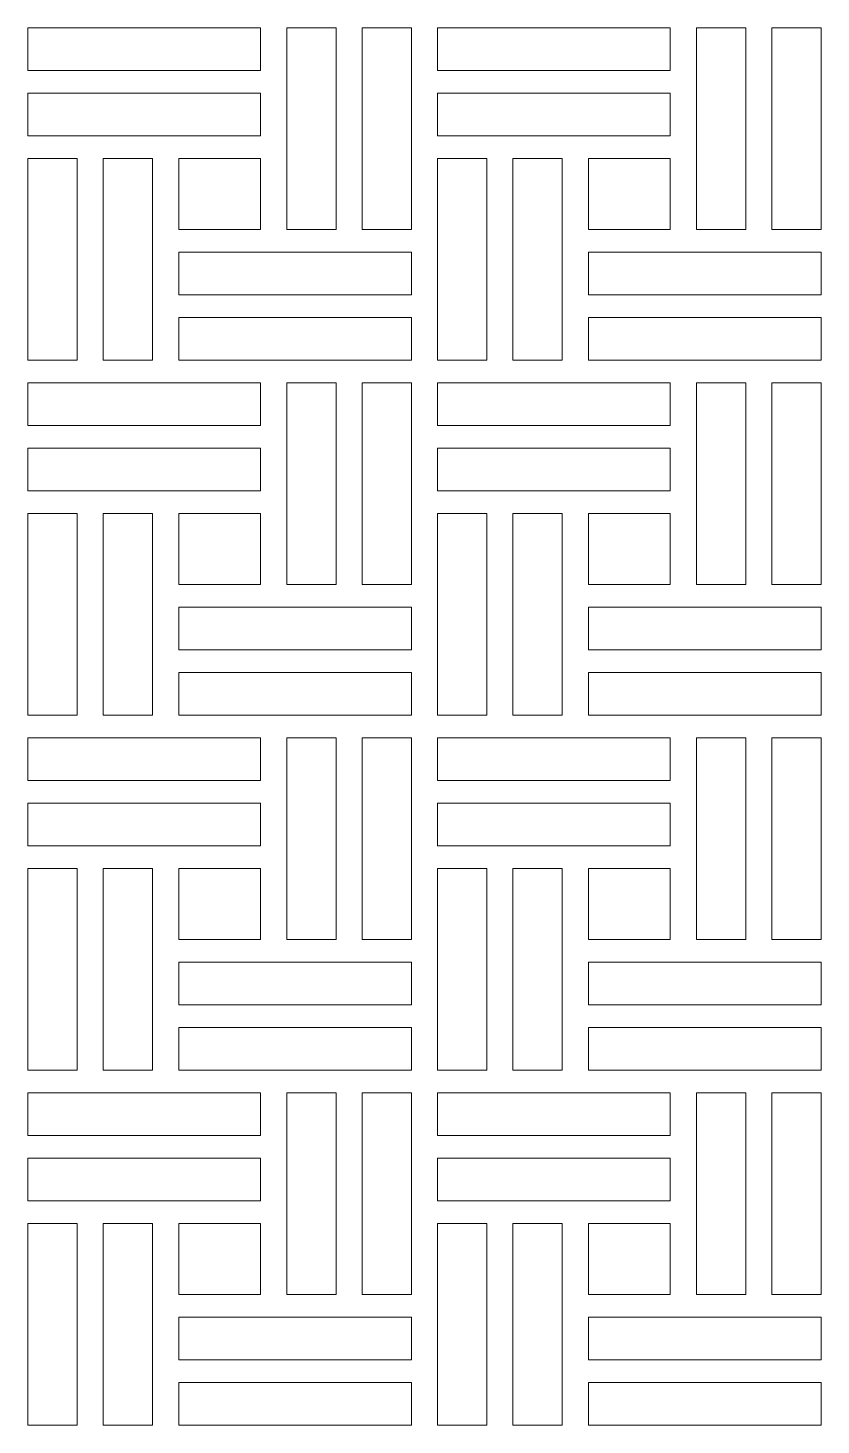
# Model space of a CAD drawing. Header units: millimetres. Extents: x -1200 to 1200, y -590 to 590.
# Drawn here: x -1200 to -530, y -590 to 590 of the extents above; entities that cross this region are included whole.
import ezdxf

# ---------------------------------------------------------------- set-up
doc = ezdxf.new("R2010")
doc.units = ezdxf.units.MM
doc.header["$MEASUREMENT"] = 0
doc.layers.add('Layer 1', color=7, linetype='Continuous')

msp = doc.modelspace()

# ---------------------------------------------------------------- linework, layer by layer
at = {"layer": 'Layer 1', "color": 250, "lineweight": 20}
for points, knots in [([(-1200.05, 553.9891), (-1200.05, 553.9891), (-1003.5163, 553.9891), (-1003.5163, 553.9891), (-1003.5163, 553.9891), (-1003.5163, 589.9734), (-1003.5163, 589.9734), (-1003.5163, 589.9734), (-1200.05, 589.9734), (-1200.05, 589.9734), (-1200.05, 589.9734), (-1200.05, 553.9891), (-1200.05, 553.9891)], [0, 0, 0, 0, 0.25, 0.25, 0.25, 0.5, 0.5, 0.5, 0.75, 0.75, 0.75, 1, 1, 1, 1]), ([(-939.8423, 419.6945), (-939.8423, 419.6945), (-939.8423, 589.9734), (-939.8423, 589.9734), (-939.8423, 589.9734), (-981.3772, 589.9734), (-981.3772, 589.9734), (-981.3772, 589.9734), (-981.3772, 419.6945), (-981.3772, 419.6945), (-981.3772, 419.6945), (-939.8423, 419.6945), (-939.8423, 419.6945)], [0, 0, 0, 0, 0.25, 0.25, 0.25, 0.5, 0.5, 0.5, 0.75, 0.75, 0.75, 1, 1, 1, 1]), ([(-917.7036, 589.9734), (-917.7036, 589.9734), (-917.7036, 419.6945), (-917.7036, 419.6945), (-917.7036, 419.6945), (-876.1704, 419.6945), (-876.1704, 419.6945), (-876.1704, 419.6945), (-876.1704, 589.9734), (-876.1704, 589.9734), (-876.1704, 589.9734), (-917.7036, 589.9734), (-917.7036, 589.9734)], [0, 0, 0, 0, 0.25, 0.25, 0.25, 0.5, 0.5, 0.5, 0.75, 0.75, 0.75, 1, 1, 1, 1]), ([(-854.0301, 553.9891), (-854.0301, 553.9891), (-657.496, 553.9891), (-657.496, 553.9891), (-657.496, 553.9891), (-657.496, 589.9734), (-657.496, 589.9734), (-657.496, 589.9734), (-854.0301, 589.9734), (-854.0301, 589.9734), (-854.0301, 589.9734), (-854.0301, 553.9891), (-854.0301, 553.9891)], [0, 0, 0, 0, 0.25, 0.25, 0.25, 0.5, 0.5, 0.5, 0.75, 0.75, 0.75, 1, 1, 1, 1]), ([(-593.824, 419.6945), (-593.824, 419.6945), (-593.824, 589.9734), (-593.824, 589.9734), (-593.824, 589.9734), (-635.3557, 589.9734), (-635.3557, 589.9734), (-635.3557, 589.9734), (-635.3557, 419.6945), (-635.3557, 419.6945), (-635.3557, 419.6945), (-593.824, 419.6945), (-593.824, 419.6945)], [0, 0, 0, 0, 0.25, 0.25, 0.25, 0.5, 0.5, 0.5, 0.75, 0.75, 0.75, 1, 1, 1, 1]), ([(-571.6837, 589.9734), (-571.6837, 589.9734), (-571.6837, 419.6945), (-571.6837, 419.6945), (-571.6837, 419.6945), (-530.1492, 419.6945), (-530.1492, 419.6945), (-530.1492, 419.6945), (-530.1492, 589.9734), (-530.1492, 589.9734), (-530.1492, 589.9734), (-571.6837, 589.9734), (-571.6837, 589.9734)], [0, 0, 0, 0, 0.25, 0.25, 0.25, 0.5, 0.5, 0.5, 0.75, 0.75, 0.75, 1, 1, 1, 1]), ([(-1200.05, 498.8232), (-1200.05, 498.8232), (-1158.5175, 498.8232), (-1158.5175, 498.8232), (-1158.5175, 498.8232), (-1136.3772, 498.8232), (-1136.3772, 498.8232), (-1136.3772, 498.8232), (-1094.8427, 498.8232), (-1094.8427, 498.8232), (-1094.8427, 498.8232), (-1072.7045, 498.8232), (-1072.7045, 498.8232), (-1072.7045, 498.8232), (-1003.5163, 498.8232), (-1003.5163, 498.8232), (-1003.5163, 498.8232), (-1003.5163, 534.8062), (-1003.5163, 534.8062), (-1003.5163, 534.8062), (-1200.05, 534.8062), (-1200.05, 534.8062), (-1200.05, 534.8062), (-1200.05, 498.8232), (-1200.05, 498.8232)], [0, 0, 0, 0, 0.125, 0.125, 0.125, 0.25, 0.25, 0.25, 0.375, 0.375, 0.375, 0.5, 0.5, 0.5, 0.625, 0.625, 0.625, 0.75, 0.75, 0.75, 0.875, 0.875, 0.875, 1, 1, 1, 1]), ([(-854.0301, 498.8232), (-854.0301, 498.8232), (-812.4979, 498.8232), (-812.4979, 498.8232), (-812.4979, 498.8232), (-790.3576, 498.8232), (-790.3576, 498.8232), (-790.3576, 498.8232), (-748.824, 498.8232), (-748.824, 498.8232), (-748.824, 498.8232), (-726.6849, 498.8232), (-726.6849, 498.8232), (-726.6849, 498.8232), (-657.496, 498.8232), (-657.496, 498.8232), (-657.496, 498.8232), (-657.496, 534.8062), (-657.496, 534.8062), (-657.496, 534.8062), (-854.0301, 534.8062), (-854.0301, 534.8062), (-854.0301, 534.8062), (-854.0301, 498.8232), (-854.0301, 498.8232)], [0, 0, 0, 0, 0.125, 0.125, 0.125, 0.25, 0.25, 0.25, 0.375, 0.375, 0.375, 0.5, 0.5, 0.5, 0.625, 0.625, 0.625, 0.75, 0.75, 0.75, 0.875, 0.875, 0.875, 1, 1, 1, 1]), ([(-1158.5175, 309.3599), (-1158.5175, 309.3599), (-1158.5175, 479.6402), (-1158.5175, 479.6402), (-1158.5175, 479.6402), (-1200.05, 479.6402), (-1200.05, 479.6402), (-1200.05, 479.6402), (-1200.05, 309.3599), (-1200.05, 309.3599), (-1200.05, 309.3599), (-1158.5175, 309.3599), (-1158.5175, 309.3599)], [0, 0, 0, 0, 0.25, 0.25, 0.25, 0.5, 0.5, 0.5, 0.75, 0.75, 0.75, 1, 1, 1, 1]), ([(-1094.8427, 309.3599), (-1094.8427, 309.3599), (-1094.8427, 479.6402), (-1094.8427, 479.6402), (-1094.8427, 479.6402), (-1136.3772, 479.6402), (-1136.3772, 479.6402), (-1136.3772, 479.6402), (-1136.3772, 309.3599), (-1136.3772, 309.3599), (-1136.3772, 309.3599), (-1094.8427, 309.3599), (-1094.8427, 309.3599)], [0, 0, 0, 0, 0.25, 0.25, 0.25, 0.5, 0.5, 0.5, 0.75, 0.75, 0.75, 1, 1, 1, 1]), ([(-1072.7045, 479.6402), (-1072.7045, 479.6402), (-1072.7045, 419.6945), (-1072.7045, 419.6945), (-1072.7045, 419.6945), (-1003.5163, 419.6945), (-1003.5163, 419.6945), (-1003.5163, 419.6945), (-1003.5163, 479.6402), (-1003.5163, 479.6402), (-1003.5163, 479.6402), (-1072.7045, 479.6402), (-1072.7045, 479.6402)], [0, 0, 0, 0, 0.25, 0.25, 0.25, 0.5, 0.5, 0.5, 0.75, 0.75, 0.75, 1, 1, 1, 1]), ([(-812.4979, 309.3599), (-812.4979, 309.3599), (-812.4979, 479.6402), (-812.4979, 479.6402), (-812.4979, 479.6402), (-854.0301, 479.6402), (-854.0301, 479.6402), (-854.0301, 479.6402), (-854.0301, 309.3599), (-854.0301, 309.3599), (-854.0301, 309.3599), (-812.4979, 309.3599), (-812.4979, 309.3599)], [0, 0, 0, 0, 0.25, 0.25, 0.25, 0.5, 0.5, 0.5, 0.75, 0.75, 0.75, 1, 1, 1, 1]), ([(-748.824, 309.3599), (-748.824, 309.3599), (-748.824, 479.6402), (-748.824, 479.6402), (-748.824, 479.6402), (-790.3576, 479.6402), (-790.3576, 479.6402), (-790.3576, 479.6402), (-790.3576, 309.3599), (-790.3576, 309.3599), (-790.3576, 309.3599), (-748.824, 309.3599), (-748.824, 309.3599)], [0, 0, 0, 0, 0.25, 0.25, 0.25, 0.5, 0.5, 0.5, 0.75, 0.75, 0.75, 1, 1, 1, 1]), ([(-726.6849, 479.6402), (-726.6849, 479.6402), (-726.6849, 419.6945), (-726.6849, 419.6945), (-726.6849, 419.6945), (-657.496, 419.6945), (-657.496, 419.6945), (-657.496, 419.6945), (-657.496, 479.6402), (-657.496, 479.6402), (-657.496, 479.6402), (-726.6849, 479.6402), (-726.6849, 479.6402)], [0, 0, 0, 0, 0.25, 0.25, 0.25, 0.5, 0.5, 0.5, 0.75, 0.75, 0.75, 1, 1, 1, 1]), ([(-876.1704, 400.5131), (-876.1704, 400.5131), (-1072.7045, 400.5131), (-1072.7045, 400.5131), (-1072.7045, 400.5131), (-1072.7045, 364.5272), (-1072.7045, 364.5272), (-1072.7045, 364.5272), (-876.1704, 364.5272), (-876.1704, 364.5272), (-876.1704, 364.5272), (-876.1704, 400.5131), (-876.1704, 400.5131)], [0, 0, 0, 0, 0.25, 0.25, 0.25, 0.5, 0.5, 0.5, 0.75, 0.75, 0.75, 1, 1, 1, 1]), ([(-530.1492, 400.5131), (-530.1492, 400.5131), (-726.6849, 400.5131), (-726.6849, 400.5131), (-726.6849, 400.5131), (-726.6849, 364.5272), (-726.6849, 364.5272), (-726.6849, 364.5272), (-530.1492, 364.5272), (-530.1492, 364.5272), (-530.1492, 364.5272), (-530.1492, 400.5131), (-530.1492, 400.5131)], [0, 0, 0, 0, 0.25, 0.25, 0.25, 0.5, 0.5, 0.5, 0.75, 0.75, 0.75, 1, 1, 1, 1]), ([(-876.1704, 345.3452), (-876.1704, 345.3452), (-1072.7045, 345.3452), (-1072.7045, 345.3452), (-1072.7045, 345.3452), (-1072.7045, 309.3599), (-1072.7045, 309.3599), (-1072.7045, 309.3599), (-876.1704, 309.3599), (-876.1704, 309.3599), (-876.1704, 309.3599), (-876.1704, 345.3452), (-876.1704, 345.3452)], [0, 0, 0, 0, 0.25, 0.25, 0.25, 0.5, 0.5, 0.5, 0.75, 0.75, 0.75, 1, 1, 1, 1]), ([(-530.1492, 345.3452), (-530.1492, 345.3452), (-726.6849, 345.3452), (-726.6849, 345.3452), (-726.6849, 345.3452), (-726.6849, 309.3599), (-726.6849, 309.3599), (-726.6849, 309.3599), (-530.1492, 309.3599), (-530.1492, 309.3599), (-530.1492, 309.3599), (-530.1492, 345.3452), (-530.1492, 345.3452)], [0, 0, 0, 0, 0.25, 0.25, 0.25, 0.5, 0.5, 0.5, 0.75, 0.75, 0.75, 1, 1, 1, 1]), ([(-1200.05, 254.1937), (-1200.05, 254.1937), (-1003.5163, 254.1937), (-1003.5163, 254.1937), (-1003.5163, 254.1937), (-1003.5163, 290.1784), (-1003.5163, 290.1784), (-1003.5163, 290.1784), (-1072.7045, 290.1784), (-1072.7045, 290.1784), (-1072.7045, 290.1784), (-1200.05, 290.1784), (-1200.05, 290.1784), (-1200.05, 290.1784), (-1200.05, 254.1937), (-1200.05, 254.1937)], [0, 0, 0, 0, 0.2, 0.2, 0.2, 0.4, 0.4, 0.4, 0.6, 0.6, 0.6, 0.8, 0.8, 0.8, 1, 1, 1, 1]), ([(-939.8423, 119.8987), (-939.8423, 119.8987), (-939.8423, 290.1784), (-939.8423, 290.1784), (-939.8423, 290.1784), (-981.3772, 290.1784), (-981.3772, 290.1784), (-981.3772, 290.1784), (-981.3772, 119.8987), (-981.3772, 119.8987), (-981.3772, 119.8987), (-939.8423, 119.8987), (-939.8423, 119.8987)], [0, 0, 0, 0, 0.25, 0.25, 0.25, 0.5, 0.5, 0.5, 0.75, 0.75, 0.75, 1, 1, 1, 1]), ([(-917.7036, 290.1784), (-917.7036, 290.1784), (-917.7036, 119.8987), (-917.7036, 119.8987), (-917.7036, 119.8987), (-876.1704, 119.8987), (-876.1704, 119.8987), (-876.1704, 119.8987), (-876.1704, 290.1784), (-876.1704, 290.1784), (-876.1704, 290.1784), (-917.7036, 290.1784), (-917.7036, 290.1784)], [0, 0, 0, 0, 0.25, 0.25, 0.25, 0.5, 0.5, 0.5, 0.75, 0.75, 0.75, 1, 1, 1, 1]), ([(-854.0301, 254.1937), (-854.0301, 254.1937), (-657.496, 254.1937), (-657.496, 254.1937), (-657.496, 254.1937), (-657.496, 290.1784), (-657.496, 290.1784), (-657.496, 290.1784), (-726.6849, 290.1784), (-726.6849, 290.1784), (-726.6849, 290.1784), (-854.0301, 290.1784), (-854.0301, 290.1784), (-854.0301, 290.1784), (-854.0301, 254.1937), (-854.0301, 254.1937)], [0, 0, 0, 0, 0.2, 0.2, 0.2, 0.4, 0.4, 0.4, 0.6, 0.6, 0.6, 0.8, 0.8, 0.8, 1, 1, 1, 1]), ([(-593.824, 119.8987), (-593.824, 119.8987), (-593.824, 290.1784), (-593.824, 290.1784), (-593.824, 290.1784), (-635.3557, 290.1784), (-635.3557, 290.1784), (-635.3557, 290.1784), (-635.3557, 119.8987), (-635.3557, 119.8987), (-635.3557, 119.8987), (-593.824, 119.8987), (-593.824, 119.8987)], [0, 0, 0, 0, 0.25, 0.25, 0.25, 0.5, 0.5, 0.5, 0.75, 0.75, 0.75, 1, 1, 1, 1]), ([(-571.6837, 290.1784), (-571.6837, 290.1784), (-571.6837, 119.8987), (-571.6837, 119.8987), (-571.6837, 119.8987), (-530.1492, 119.8987), (-530.1492, 119.8987), (-530.1492, 119.8987), (-530.1492, 290.1784), (-530.1492, 290.1784), (-530.1492, 290.1784), (-571.6837, 290.1784), (-571.6837, 290.1784)], [0, 0, 0, 0, 0.25, 0.25, 0.25, 0.5, 0.5, 0.5, 0.75, 0.75, 0.75, 1, 1, 1, 1]), ([(-1200.05, 199.0267), (-1200.05, 199.0267), (-1158.5175, 199.0267), (-1158.5175, 199.0267), (-1158.5175, 199.0267), (-1136.3772, 199.0267), (-1136.3772, 199.0267), (-1136.3772, 199.0267), (-1094.8427, 199.0267), (-1094.8427, 199.0267), (-1094.8427, 199.0267), (-1072.7045, 199.0267), (-1072.7045, 199.0267), (-1072.7045, 199.0267), (-1003.5163, 199.0267), (-1003.5163, 199.0267), (-1003.5163, 199.0267), (-1003.5163, 235.011), (-1003.5163, 235.011), (-1003.5163, 235.011), (-1200.05, 235.011), (-1200.05, 235.011), (-1200.05, 235.011), (-1200.05, 199.0267), (-1200.05, 199.0267)], [0, 0, 0, 0, 0.125, 0.125, 0.125, 0.25, 0.25, 0.25, 0.375, 0.375, 0.375, 0.5, 0.5, 0.5, 0.625, 0.625, 0.625, 0.75, 0.75, 0.75, 0.875, 0.875, 0.875, 1, 1, 1, 1]), ([(-854.0301, 199.0267), (-854.0301, 199.0267), (-812.4979, 199.0267), (-812.4979, 199.0267), (-812.4979, 199.0267), (-790.3576, 199.0267), (-790.3576, 199.0267), (-790.3576, 199.0267), (-748.824, 199.0267), (-748.824, 199.0267), (-748.824, 199.0267), (-726.6849, 199.0267), (-726.6849, 199.0267), (-726.6849, 199.0267), (-657.496, 199.0267), (-657.496, 199.0267), (-657.496, 199.0267), (-657.496, 235.011), (-657.496, 235.011), (-657.496, 235.011), (-854.0301, 235.011), (-854.0301, 235.011), (-854.0301, 235.011), (-854.0301, 199.0267), (-854.0301, 199.0267)], [0, 0, 0, 0, 0.125, 0.125, 0.125, 0.25, 0.25, 0.25, 0.375, 0.375, 0.375, 0.5, 0.5, 0.5, 0.625, 0.625, 0.625, 0.75, 0.75, 0.75, 0.875, 0.875, 0.875, 1, 1, 1, 1]), ([(-1158.5175, 9.5636), (-1158.5175, 9.5636), (-1158.5175, 179.8438), (-1158.5175, 179.8438), (-1158.5175, 179.8438), (-1200.05, 179.8438), (-1200.05, 179.8438), (-1200.05, 179.8438), (-1200.05, 9.5636), (-1200.05, 9.5636), (-1200.05, 9.5636), (-1158.5175, 9.5636), (-1158.5175, 9.5636)], [0, 0, 0, 0, 0.25, 0.25, 0.25, 0.5, 0.5, 0.5, 0.75, 0.75, 0.75, 1, 1, 1, 1]), ([(-1094.8427, 9.5636), (-1094.8427, 9.5636), (-1094.8427, 179.8438), (-1094.8427, 179.8438), (-1094.8427, 179.8438), (-1136.3772, 179.8438), (-1136.3772, 179.8438), (-1136.3772, 179.8438), (-1136.3772, 9.5636), (-1136.3772, 9.5636), (-1136.3772, 9.5636), (-1094.8427, 9.5636), (-1094.8427, 9.5636)], [0, 0, 0, 0, 0.25, 0.25, 0.25, 0.5, 0.5, 0.5, 0.75, 0.75, 0.75, 1, 1, 1, 1]), ([(-1072.7045, 179.8438), (-1072.7045, 179.8438), (-1072.7045, 119.8987), (-1072.7045, 119.8987), (-1072.7045, 119.8987), (-1003.5163, 119.8987), (-1003.5163, 119.8987), (-1003.5163, 119.8987), (-1003.5163, 179.8438), (-1003.5163, 179.8438), (-1003.5163, 179.8438), (-1072.7045, 179.8438), (-1072.7045, 179.8438)], [0, 0, 0, 0, 0.25, 0.25, 0.25, 0.5, 0.5, 0.5, 0.75, 0.75, 0.75, 1, 1, 1, 1]), ([(-812.4979, 9.5636), (-812.4979, 9.5636), (-812.4979, 179.8438), (-812.4979, 179.8438), (-812.4979, 179.8438), (-854.0301, 179.8438), (-854.0301, 179.8438), (-854.0301, 179.8438), (-854.0301, 9.5636), (-854.0301, 9.5636), (-854.0301, 9.5636), (-812.4979, 9.5636), (-812.4979, 9.5636)], [0, 0, 0, 0, 0.25, 0.25, 0.25, 0.5, 0.5, 0.5, 0.75, 0.75, 0.75, 1, 1, 1, 1]), ([(-748.824, 9.5636), (-748.824, 9.5636), (-748.824, 179.8438), (-748.824, 179.8438), (-748.824, 179.8438), (-790.3576, 179.8438), (-790.3576, 179.8438), (-790.3576, 179.8438), (-790.3576, 9.5636), (-790.3576, 9.5636), (-790.3576, 9.5636), (-748.824, 9.5636), (-748.824, 9.5636)], [0, 0, 0, 0, 0.25, 0.25, 0.25, 0.5, 0.5, 0.5, 0.75, 0.75, 0.75, 1, 1, 1, 1]), ([(-726.6849, 179.8438), (-726.6849, 179.8438), (-726.6849, 119.8987), (-726.6849, 119.8987), (-726.6849, 119.8987), (-657.496, 119.8987), (-657.496, 119.8987), (-657.496, 119.8987), (-657.496, 179.8438), (-657.496, 179.8438), (-657.496, 179.8438), (-726.6849, 179.8438), (-726.6849, 179.8438)], [0, 0, 0, 0, 0.25, 0.25, 0.25, 0.5, 0.5, 0.5, 0.75, 0.75, 0.75, 1, 1, 1, 1]), ([(-876.1704, 100.7168), (-876.1704, 100.7168), (-1072.7045, 100.7168), (-1072.7045, 100.7168), (-1072.7045, 100.7168), (-1072.7045, 64.7321), (-1072.7045, 64.7321), (-1072.7045, 64.7321), (-876.1704, 64.7321), (-876.1704, 64.7321), (-876.1704, 64.7321), (-876.1704, 100.7168), (-876.1704, 100.7168)], [0, 0, 0, 0, 0.25, 0.25, 0.25, 0.5, 0.5, 0.5, 0.75, 0.75, 0.75, 1, 1, 1, 1]), ([(-530.1492, 100.7168), (-530.1492, 100.7168), (-726.6849, 100.7168), (-726.6849, 100.7168), (-726.6849, 100.7168), (-726.6849, 64.7321), (-726.6849, 64.7321), (-726.6849, 64.7321), (-530.1492, 64.7321), (-530.1492, 64.7321), (-530.1492, 64.7321), (-530.1492, 100.7168), (-530.1492, 100.7168)], [0, 0, 0, 0, 0.25, 0.25, 0.25, 0.5, 0.5, 0.5, 0.75, 0.75, 0.75, 1, 1, 1, 1]), ([(-876.1704, 45.5498), (-876.1704, 45.5498), (-1072.7045, 45.5498), (-1072.7045, 45.5498), (-1072.7045, 45.5498), (-1072.7045, 9.5636), (-1072.7045, 9.5636), (-1072.7045, 9.5636), (-876.1704, 9.5636), (-876.1704, 9.5636), (-876.1704, 9.5636), (-876.1704, 45.5498), (-876.1704, 45.5498)], [0, 0, 0, 0, 0.25, 0.25, 0.25, 0.5, 0.5, 0.5, 0.75, 0.75, 0.75, 1, 1, 1, 1]), ([(-530.1492, 45.5498), (-530.1492, 45.5498), (-726.6849, 45.5498), (-726.6849, 45.5498), (-726.6849, 45.5498), (-726.6849, 9.5636), (-726.6849, 9.5636), (-726.6849, 9.5636), (-530.1492, 9.5636), (-530.1492, 9.5636), (-530.1492, 9.5636), (-530.1492, 45.5498), (-530.1492, 45.5498)], [0, 0, 0, 0, 0.25, 0.25, 0.25, 0.5, 0.5, 0.5, 0.75, 0.75, 0.75, 1, 1, 1, 1]), ([(-1200.05, -45.603), (-1200.05, -45.603), (-1003.5163, -45.603), (-1003.5163, -45.603), (-1003.5163, -45.603), (-1003.5163, -9.6168), (-1003.5163, -9.6168), (-1003.5163, -9.6168), (-1072.7045, -9.6168), (-1072.7045, -9.6168), (-1072.7045, -9.6168), (-1200.05, -9.6168), (-1200.05, -9.6168), (-1200.05, -9.6168), (-1200.05, -45.603), (-1200.05, -45.603)], [0, 0, 0, 0, 0.2, 0.2, 0.2, 0.4, 0.4, 0.4, 0.6, 0.6, 0.6, 0.8, 0.8, 0.8, 1, 1, 1, 1]), ([(-939.8423, -179.897), (-939.8423, -179.897), (-939.8423, -9.6168), (-939.8423, -9.6168), (-939.8423, -9.6168), (-981.3772, -9.6168), (-981.3772, -9.6168), (-981.3772, -9.6168), (-981.3772, -179.897), (-981.3772, -179.897), (-981.3772, -179.897), (-939.8423, -179.897), (-939.8423, -179.897)], [0, 0, 0, 0, 0.25, 0.25, 0.25, 0.5, 0.5, 0.5, 0.75, 0.75, 0.75, 1, 1, 1, 1]), ([(-917.7036, -9.6168), (-917.7036, -9.6168), (-917.7036, -179.897), (-917.7036, -179.897), (-917.7036, -179.897), (-876.1704, -179.897), (-876.1704, -179.897), (-876.1704, -179.897), (-876.1704, -9.6168), (-876.1704, -9.6168), (-876.1704, -9.6168), (-917.7036, -9.6168), (-917.7036, -9.6168)], [0, 0, 0, 0, 0.25, 0.25, 0.25, 0.5, 0.5, 0.5, 0.75, 0.75, 0.75, 1, 1, 1, 1]), ([(-854.0301, -45.603), (-854.0301, -45.603), (-657.496, -45.603), (-657.496, -45.603), (-657.496, -45.603), (-657.496, -9.6168), (-657.496, -9.6168), (-657.496, -9.6168), (-726.6849, -9.6168), (-726.6849, -9.6168), (-726.6849, -9.6168), (-854.0301, -9.6168), (-854.0301, -9.6168), (-854.0301, -9.6168), (-854.0301, -45.603), (-854.0301, -45.603)], [0, 0, 0, 0, 0.2, 0.2, 0.2, 0.4, 0.4, 0.4, 0.6, 0.6, 0.6, 0.8, 0.8, 0.8, 1, 1, 1, 1]), ([(-593.824, -179.897), (-593.824, -179.897), (-593.824, -9.6168), (-593.824, -9.6168), (-593.824, -9.6168), (-635.3557, -9.6168), (-635.3557, -9.6168), (-635.3557, -9.6168), (-635.3557, -179.897), (-635.3557, -179.897), (-635.3557, -179.897), (-593.824, -179.897), (-593.824, -179.897)], [0, 0, 0, 0, 0.25, 0.25, 0.25, 0.5, 0.5, 0.5, 0.75, 0.75, 0.75, 1, 1, 1, 1]), ([(-571.6837, -9.6168), (-571.6837, -9.6168), (-571.6837, -179.897), (-571.6837, -179.897), (-571.6837, -179.897), (-530.1492, -179.897), (-530.1492, -179.897), (-530.1492, -179.897), (-530.1492, -9.6168), (-530.1492, -9.6168), (-530.1492, -9.6168), (-571.6837, -9.6168), (-571.6837, -9.6168)], [0, 0, 0, 0, 0.25, 0.25, 0.25, 0.5, 0.5, 0.5, 0.75, 0.75, 0.75, 1, 1, 1, 1]), ([(-1200.05, -100.77), (-1200.05, -100.77), (-1158.5175, -100.77), (-1158.5175, -100.77), (-1158.5175, -100.77), (-1136.3772, -100.77), (-1136.3772, -100.77), (-1136.3772, -100.77), (-1094.8427, -100.77), (-1094.8427, -100.77), (-1094.8427, -100.77), (-1072.7045, -100.77), (-1072.7045, -100.77), (-1072.7045, -100.77), (-1003.5163, -100.77), (-1003.5163, -100.77), (-1003.5163, -100.77), (-1003.5163, -64.7853), (-1003.5163, -64.7853), (-1003.5163, -64.7853), (-1200.05, -64.7853), (-1200.05, -64.7853), (-1200.05, -64.7853), (-1200.05, -100.77), (-1200.05, -100.77)], [0, 0, 0, 0, 0.125, 0.125, 0.125, 0.25, 0.25, 0.25, 0.375, 0.375, 0.375, 0.5, 0.5, 0.5, 0.625, 0.625, 0.625, 0.75, 0.75, 0.75, 0.875, 0.875, 0.875, 1, 1, 1, 1]), ([(-854.0301, -100.77), (-854.0301, -100.77), (-812.4979, -100.77), (-812.4979, -100.77), (-812.4979, -100.77), (-790.3576, -100.77), (-790.3576, -100.77), (-790.3576, -100.77), (-748.824, -100.77), (-748.824, -100.77), (-748.824, -100.77), (-726.6849, -100.77), (-726.6849, -100.77), (-726.6849, -100.77), (-657.496, -100.77), (-657.496, -100.77), (-657.496, -100.77), (-657.496, -64.7853), (-657.496, -64.7853), (-657.496, -64.7853), (-854.0301, -64.7853), (-854.0301, -64.7853), (-854.0301, -64.7853), (-854.0301, -100.77), (-854.0301, -100.77)], [0, 0, 0, 0, 0.125, 0.125, 0.125, 0.25, 0.25, 0.25, 0.375, 0.375, 0.375, 0.5, 0.5, 0.5, 0.625, 0.625, 0.625, 0.75, 0.75, 0.75, 0.875, 0.875, 0.875, 1, 1, 1, 1]), ([(-1158.5175, -290.2315), (-1158.5175, -290.2315), (-1158.5175, -119.9519), (-1158.5175, -119.9519), (-1158.5175, -119.9519), (-1200.05, -119.9519), (-1200.05, -119.9519), (-1200.05, -119.9519), (-1200.05, -290.2315), (-1200.05, -290.2315), (-1200.05, -290.2315), (-1158.5175, -290.2315), (-1158.5175, -290.2315)], [0, 0, 0, 0, 0.25, 0.25, 0.25, 0.5, 0.5, 0.5, 0.75, 0.75, 0.75, 1, 1, 1, 1]), ([(-1094.8427, -290.2315), (-1094.8427, -290.2315), (-1094.8427, -119.9519), (-1094.8427, -119.9519), (-1094.8427, -119.9519), (-1136.3772, -119.9519), (-1136.3772, -119.9519), (-1136.3772, -119.9519), (-1136.3772, -290.2315), (-1136.3772, -290.2315), (-1136.3772, -290.2315), (-1094.8427, -290.2315), (-1094.8427, -290.2315)], [0, 0, 0, 0, 0.25, 0.25, 0.25, 0.5, 0.5, 0.5, 0.75, 0.75, 0.75, 1, 1, 1, 1]), ([(-1072.7045, -119.9519), (-1072.7045, -119.9519), (-1072.7045, -179.897), (-1072.7045, -179.897), (-1072.7045, -179.897), (-1003.5163, -179.897), (-1003.5163, -179.897), (-1003.5163, -179.897), (-1003.5163, -119.9519), (-1003.5163, -119.9519), (-1003.5163, -119.9519), (-1072.7045, -119.9519), (-1072.7045, -119.9519)], [0, 0, 0, 0, 0.25, 0.25, 0.25, 0.5, 0.5, 0.5, 0.75, 0.75, 0.75, 1, 1, 1, 1]), ([(-812.4979, -290.2315), (-812.4979, -290.2315), (-812.4979, -119.9519), (-812.4979, -119.9519), (-812.4979, -119.9519), (-854.0301, -119.9519), (-854.0301, -119.9519), (-854.0301, -119.9519), (-854.0301, -290.2315), (-854.0301, -290.2315), (-854.0301, -290.2315), (-812.4979, -290.2315), (-812.4979, -290.2315)], [0, 0, 0, 0, 0.25, 0.25, 0.25, 0.5, 0.5, 0.5, 0.75, 0.75, 0.75, 1, 1, 1, 1]), ([(-748.824, -290.2315), (-748.824, -290.2315), (-748.824, -119.9519), (-748.824, -119.9519), (-748.824, -119.9519), (-790.3576, -119.9519), (-790.3576, -119.9519), (-790.3576, -119.9519), (-790.3576, -290.2315), (-790.3576, -290.2315), (-790.3576, -290.2315), (-748.824, -290.2315), (-748.824, -290.2315)], [0, 0, 0, 0, 0.25, 0.25, 0.25, 0.5, 0.5, 0.5, 0.75, 0.75, 0.75, 1, 1, 1, 1]), ([(-726.6849, -119.9519), (-726.6849, -119.9519), (-726.6849, -179.897), (-726.6849, -179.897), (-726.6849, -179.897), (-657.496, -179.897), (-657.496, -179.897), (-657.496, -179.897), (-657.496, -119.9519), (-657.496, -119.9519), (-657.496, -119.9519), (-726.6849, -119.9519), (-726.6849, -119.9519)], [0, 0, 0, 0, 0.25, 0.25, 0.25, 0.5, 0.5, 0.5, 0.75, 0.75, 0.75, 1, 1, 1, 1]), ([(-876.1704, -199.0799), (-876.1704, -199.0799), (-1072.7045, -199.0799), (-1072.7045, -199.0799), (-1072.7045, -199.0799), (-1072.7045, -235.0656), (-1072.7045, -235.0656), (-1072.7045, -235.0656), (-876.1704, -235.0656), (-876.1704, -235.0656), (-876.1704, -235.0656), (-876.1704, -199.0799), (-876.1704, -199.0799)], [0, 0, 0, 0, 0.25, 0.25, 0.25, 0.5, 0.5, 0.5, 0.75, 0.75, 0.75, 1, 1, 1, 1]), ([(-530.1492, -199.0799), (-530.1492, -199.0799), (-726.6849, -199.0799), (-726.6849, -199.0799), (-726.6849, -199.0799), (-726.6849, -235.0656), (-726.6849, -235.0656), (-726.6849, -235.0656), (-530.1492, -235.0656), (-530.1492, -235.0656), (-530.1492, -235.0656), (-530.1492, -199.0799), (-530.1492, -199.0799)], [0, 0, 0, 0, 0.25, 0.25, 0.25, 0.5, 0.5, 0.5, 0.75, 0.75, 0.75, 1, 1, 1, 1]), ([(-876.1704, -254.2469), (-876.1704, -254.2469), (-1072.7045, -254.2469), (-1072.7045, -254.2469), (-1072.7045, -254.2469), (-1072.7045, -290.2315), (-1072.7045, -290.2315), (-1072.7045, -290.2315), (-876.1704, -290.2315), (-876.1704, -290.2315), (-876.1704, -290.2315), (-876.1704, -254.2469), (-876.1704, -254.2469)], [0, 0, 0, 0, 0.25, 0.25, 0.25, 0.5, 0.5, 0.5, 0.75, 0.75, 0.75, 1, 1, 1, 1]), ([(-530.1492, -254.2469), (-530.1492, -254.2469), (-726.6849, -254.2469), (-726.6849, -254.2469), (-726.6849, -254.2469), (-726.6849, -290.2315), (-726.6849, -290.2315), (-726.6849, -290.2315), (-530.1492, -290.2315), (-530.1492, -290.2315), (-530.1492, -290.2315), (-530.1492, -254.2469), (-530.1492, -254.2469)], [0, 0, 0, 0, 0.25, 0.25, 0.25, 0.5, 0.5, 0.5, 0.75, 0.75, 0.75, 1, 1, 1, 1]), ([(-1200.05, -345.3988), (-1200.05, -345.3988), (-1003.5163, -345.3988), (-1003.5163, -345.3988), (-1003.5163, -345.3988), (-1003.5163, -309.4131), (-1003.5163, -309.4131), (-1003.5163, -309.4131), (-1072.7045, -309.4131), (-1072.7045, -309.4131), (-1072.7045, -309.4131), (-1200.05, -309.4131), (-1200.05, -309.4131), (-1200.05, -309.4131), (-1200.05, -345.3988), (-1200.05, -345.3988)], [0, 0, 0, 0, 0.2, 0.2, 0.2, 0.4, 0.4, 0.4, 0.6, 0.6, 0.6, 0.8, 0.8, 0.8, 1, 1, 1, 1]), ([(-939.8423, -479.6934), (-939.8423, -479.6934), (-939.8423, -309.4131), (-939.8423, -309.4131), (-939.8423, -309.4131), (-981.3772, -309.4131), (-981.3772, -309.4131), (-981.3772, -309.4131), (-981.3772, -479.6934), (-981.3772, -479.6934), (-981.3772, -479.6934), (-939.8423, -479.6934), (-939.8423, -479.6934)], [0, 0, 0, 0, 0.25, 0.25, 0.25, 0.5, 0.5, 0.5, 0.75, 0.75, 0.75, 1, 1, 1, 1]), ([(-917.7036, -309.4131), (-917.7036, -309.4131), (-917.7036, -479.6934), (-917.7036, -479.6934), (-917.7036, -479.6934), (-876.1704, -479.6934), (-876.1704, -479.6934), (-876.1704, -479.6934), (-876.1704, -309.4131), (-876.1704, -309.4131), (-876.1704, -309.4131), (-917.7036, -309.4131), (-917.7036, -309.4131)], [0, 0, 0, 0, 0.25, 0.25, 0.25, 0.5, 0.5, 0.5, 0.75, 0.75, 0.75, 1, 1, 1, 1]), ([(-854.0301, -345.3988), (-854.0301, -345.3988), (-657.496, -345.3988), (-657.496, -345.3988), (-657.496, -345.3988), (-657.496, -309.4131), (-657.496, -309.4131), (-657.496, -309.4131), (-726.6849, -309.4131), (-726.6849, -309.4131), (-726.6849, -309.4131), (-854.0301, -309.4131), (-854.0301, -309.4131), (-854.0301, -309.4131), (-854.0301, -345.3988), (-854.0301, -345.3988)], [0, 0, 0, 0, 0.2, 0.2, 0.2, 0.4, 0.4, 0.4, 0.6, 0.6, 0.6, 0.8, 0.8, 0.8, 1, 1, 1, 1]), ([(-593.824, -479.6934), (-593.824, -479.6934), (-593.824, -309.4131), (-593.824, -309.4131), (-593.824, -309.4131), (-635.3557, -309.4131), (-635.3557, -309.4131), (-635.3557, -309.4131), (-635.3557, -479.6934), (-635.3557, -479.6934), (-635.3557, -479.6934), (-593.824, -479.6934), (-593.824, -479.6934)], [0, 0, 0, 0, 0.25, 0.25, 0.25, 0.5, 0.5, 0.5, 0.75, 0.75, 0.75, 1, 1, 1, 1]), ([(-571.6837, -309.4131), (-571.6837, -309.4131), (-571.6837, -479.6934), (-571.6837, -479.6934), (-571.6837, -479.6934), (-530.1492, -479.6934), (-530.1492, -479.6934), (-530.1492, -479.6934), (-530.1492, -309.4131), (-530.1492, -309.4131), (-530.1492, -309.4131), (-571.6837, -309.4131), (-571.6837, -309.4131)], [0, 0, 0, 0, 0.25, 0.25, 0.25, 0.5, 0.5, 0.5, 0.75, 0.75, 0.75, 1, 1, 1, 1]), ([(-1200.05, -400.5663), (-1200.05, -400.5663), (-1158.5175, -400.5663), (-1158.5175, -400.5663), (-1158.5175, -400.5663), (-1136.3772, -400.5663), (-1136.3772, -400.5663), (-1136.3772, -400.5663), (-1094.8427, -400.5663), (-1094.8427, -400.5663), (-1094.8427, -400.5663), (-1072.7045, -400.5663), (-1072.7045, -400.5663), (-1072.7045, -400.5663), (-1003.5163, -400.5663), (-1003.5163, -400.5663), (-1003.5163, -400.5663), (-1003.5163, -364.582), (-1003.5163, -364.582), (-1003.5163, -364.582), (-1200.05, -364.582), (-1200.05, -364.582), (-1200.05, -364.582), (-1200.05, -400.5663), (-1200.05, -400.5663)], [0, 0, 0, 0, 0.125, 0.125, 0.125, 0.25, 0.25, 0.25, 0.375, 0.375, 0.375, 0.5, 0.5, 0.5, 0.625, 0.625, 0.625, 0.75, 0.75, 0.75, 0.875, 0.875, 0.875, 1, 1, 1, 1]), ([(-854.0301, -400.5663), (-854.0301, -400.5663), (-812.4979, -400.5663), (-812.4979, -400.5663), (-812.4979, -400.5663), (-790.3576, -400.5663), (-790.3576, -400.5663), (-790.3576, -400.5663), (-748.824, -400.5663), (-748.824, -400.5663), (-748.824, -400.5663), (-726.6849, -400.5663), (-726.6849, -400.5663), (-726.6849, -400.5663), (-657.496, -400.5663), (-657.496, -400.5663), (-657.496, -400.5663), (-657.496, -364.582), (-657.496, -364.582), (-657.496, -364.582), (-854.0301, -364.582), (-854.0301, -364.582), (-854.0301, -364.582), (-854.0301, -400.5663), (-854.0301, -400.5663)], [0, 0, 0, 0, 0.125, 0.125, 0.125, 0.25, 0.25, 0.25, 0.375, 0.375, 0.375, 0.5, 0.5, 0.5, 0.625, 0.625, 0.625, 0.75, 0.75, 0.75, 0.875, 0.875, 0.875, 1, 1, 1, 1]), ([(-1158.5175, -590.0266), (-1158.5175, -590.0266), (-1158.5175, -419.7486), (-1158.5175, -419.7486), (-1158.5175, -419.7486), (-1200.05, -419.7486), (-1200.05, -419.7486), (-1200.05, -419.7486), (-1200.05, -590.0266), (-1200.05, -590.0266), (-1200.05, -590.0266), (-1158.5175, -590.0266), (-1158.5175, -590.0266)], [0, 0, 0, 0, 0.25, 0.25, 0.25, 0.5, 0.5, 0.5, 0.75, 0.75, 0.75, 1, 1, 1, 1]), ([(-1094.8427, -590.0266), (-1094.8427, -590.0266), (-1094.8427, -419.7486), (-1094.8427, -419.7486), (-1094.8427, -419.7486), (-1136.3772, -419.7486), (-1136.3772, -419.7486), (-1136.3772, -419.7486), (-1136.3772, -590.0266), (-1136.3772, -590.0266), (-1136.3772, -590.0266), (-1094.8427, -590.0266), (-1094.8427, -590.0266)], [0, 0, 0, 0, 0.25, 0.25, 0.25, 0.5, 0.5, 0.5, 0.75, 0.75, 0.75, 1, 1, 1, 1]), ([(-1072.7045, -419.7486), (-1072.7045, -419.7486), (-1072.7045, -479.6934), (-1072.7045, -479.6934), (-1072.7045, -479.6934), (-1003.5163, -479.6934), (-1003.5163, -479.6934), (-1003.5163, -479.6934), (-1003.5163, -419.7486), (-1003.5163, -419.7486), (-1003.5163, -419.7486), (-1072.7045, -419.7486), (-1072.7045, -419.7486)], [0, 0, 0, 0, 0.25, 0.25, 0.25, 0.5, 0.5, 0.5, 0.75, 0.75, 0.75, 1, 1, 1, 1]), ([(-812.4979, -590.0266), (-812.4979, -590.0266), (-812.4979, -419.7486), (-812.4979, -419.7486), (-812.4979, -419.7486), (-854.0301, -419.7486), (-854.0301, -419.7486), (-854.0301, -419.7486), (-854.0301, -590.0266), (-854.0301, -590.0266), (-854.0301, -590.0266), (-812.4979, -590.0266), (-812.4979, -590.0266)], [0, 0, 0, 0, 0.25, 0.25, 0.25, 0.5, 0.5, 0.5, 0.75, 0.75, 0.75, 1, 1, 1, 1]), ([(-748.824, -590.0266), (-748.824, -590.0266), (-748.824, -419.7486), (-748.824, -419.7486), (-748.824, -419.7486), (-790.3576, -419.7486), (-790.3576, -419.7486), (-790.3576, -419.7486), (-790.3576, -590.0266), (-790.3576, -590.0266), (-790.3576, -590.0266), (-748.824, -590.0266), (-748.824, -590.0266)], [0, 0, 0, 0, 0.25, 0.25, 0.25, 0.5, 0.5, 0.5, 0.75, 0.75, 0.75, 1, 1, 1, 1]), ([(-726.6849, -419.7486), (-726.6849, -419.7486), (-726.6849, -479.6934), (-726.6849, -479.6934), (-726.6849, -479.6934), (-657.496, -479.6934), (-657.496, -479.6934), (-657.496, -479.6934), (-657.496, -419.7486), (-657.496, -419.7486), (-657.496, -419.7486), (-726.6849, -419.7486), (-726.6849, -419.7486)], [0, 0, 0, 0, 0.25, 0.25, 0.25, 0.5, 0.5, 0.5, 0.75, 0.75, 0.75, 1, 1, 1, 1]), ([(-876.1704, -498.8764), (-876.1704, -498.8764), (-1072.7045, -498.8764), (-1072.7045, -498.8764), (-1072.7045, -498.8764), (-1072.7045, -534.8593), (-1072.7045, -534.8593), (-1072.7045, -534.8593), (-876.1704, -534.8593), (-876.1704, -534.8593), (-876.1704, -534.8593), (-876.1704, -498.8764), (-876.1704, -498.8764)], [0, 0, 0, 0, 0.25, 0.25, 0.25, 0.5, 0.5, 0.5, 0.75, 0.75, 0.75, 1, 1, 1, 1]), ([(-530.1492, -498.8764), (-530.1492, -498.8764), (-726.6849, -498.8764), (-726.6849, -498.8764), (-726.6849, -498.8764), (-726.6849, -534.8593), (-726.6849, -534.8593), (-726.6849, -534.8593), (-530.1492, -534.8593), (-530.1492, -534.8593), (-530.1492, -534.8593), (-530.1492, -498.8764), (-530.1492, -498.8764)], [0, 0, 0, 0, 0.25, 0.25, 0.25, 0.5, 0.5, 0.5, 0.75, 0.75, 0.75, 1, 1, 1, 1]), ([(-876.1704, -554.0423), (-876.1704, -554.0423), (-1072.7045, -554.0423), (-1072.7045, -554.0423), (-1072.7045, -554.0423), (-1072.7045, -590.0266), (-1072.7045, -590.0266), (-1072.7045, -590.0266), (-876.1704, -590.0266), (-876.1704, -590.0266), (-876.1704, -590.0266), (-876.1704, -554.0423), (-876.1704, -554.0423)], [0, 0, 0, 0, 0.25, 0.25, 0.25, 0.5, 0.5, 0.5, 0.75, 0.75, 0.75, 1, 1, 1, 1]), ([(-530.1492, -554.0423), (-530.1492, -554.0423), (-726.6849, -554.0423), (-726.6849, -554.0423), (-726.6849, -554.0423), (-726.6849, -590.0266), (-726.6849, -590.0266), (-726.6849, -590.0266), (-530.1492, -590.0266), (-530.1492, -590.0266), (-530.1492, -590.0266), (-530.1492, -554.0423), (-530.1492, -554.0423)], [0, 0, 0, 0, 0.25, 0.25, 0.25, 0.5, 0.5, 0.5, 0.75, 0.75, 0.75, 1, 1, 1, 1])]:
    msp.add_open_spline(points, degree=3, knots=knots, dxfattribs=at)

doc.saveas('drawing.dxf')
